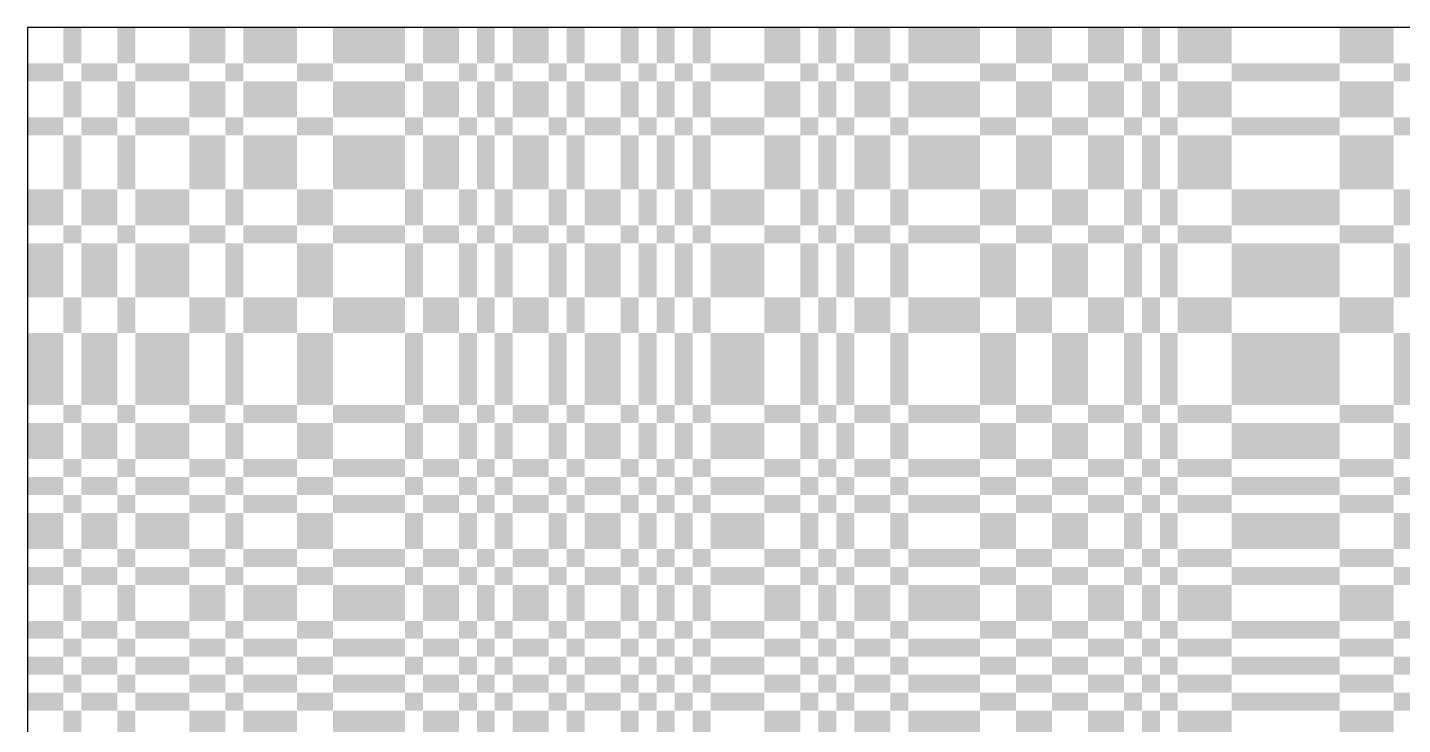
# Model space of a CAD drawing. Extents: x 0 to 200, y 0 to 200.
# Drawn here: x 20 to 50.6, y 164.49 to 180 of the extents above; entities that cross this region are included whole.
import ezdxf

# ---------------------------------------------------------------- set-up
doc = ezdxf.new("R2010")
doc.units = 0

msp = doc.modelspace()

# ---------------------------------------------------------------- linework, layer by layer
at = {"layer": 'CHROME'}
for points in [[(20.8, 179.2), (21.2, 179.2), (20.8, 180), (21.2, 180)], [(22, 179.2), (22.4, 179.2), (22, 180), (22.4, 180)], [(23.6, 179.2), (24.4, 179.2), (23.6, 180), (24.4, 180)], [(24.8, 179.2), (26, 179.2), (24.8, 180), (26, 180)], [(26.8, 179.2), (28.4, 179.2), (26.8, 180), (28.4, 180)], [(28.8, 179.2), (29.6, 179.2), (28.8, 180), (29.6, 180)], [(30, 179.2), (30.4, 179.2), (30, 180), (30.4, 180)], [(30.8, 179.2), (31.6, 179.2), (30.8, 180), (31.6, 180)], [(32, 179.2), (32.4, 179.2), (32, 180), (32.4, 180)], [(33.2, 179.2), (33.6, 179.2), (33.2, 180), (33.6, 180)], [(34, 179.2), (34.4, 179.2), (34, 180), (34.4, 180)], [(34.8, 179.2), (35.2, 179.2), (34.8, 180), (35.2, 180)], [(36.4, 179.2), (37.2, 179.2), (36.4, 180), (37.2, 180)], [(37.6, 179.2), (38, 179.2), (37.6, 180), (38, 180)], [(38.4, 179.2), (39.2, 179.2), (38.4, 180), (39.2, 180)], [(39.6, 179.2), (41.2, 179.2), (39.6, 180), (41.2, 180)], [(42, 179.2), (42.8, 179.2), (42, 180), (42.8, 180)], [(43.6, 179.2), (44.4, 179.2), (43.6, 180), (44.4, 180)], [(44.8, 179.2), (45.2, 179.2), (44.8, 180), (45.2, 180)], [(45.6, 179.2), (46.8, 179.2), (45.6, 180), (46.8, 180)], [(49.2, 179.2), (50.4, 179.2), (49.2, 180), (50.4, 180)], [(20, 178.8), (20.8, 178.8), (20, 179.2), (20.8, 179.2)], [(21.2, 178.8), (22, 178.8), (21.2, 179.2), (22, 179.2)], [(22.4, 178.8), (23.6, 178.8), (22.4, 179.2), (23.6, 179.2)], [(24.4, 178.8), (24.8, 178.8), (24.4, 179.2), (24.8, 179.2)], [(26, 178.8), (26.8, 178.8), (26, 179.2), (26.8, 179.2)], [(28.4, 178.8), (28.8, 178.8), (28.4, 179.2), (28.8, 179.2)], [(29.6, 178.8), (30, 178.8), (29.6, 179.2), (30, 179.2)], [(30.4, 178.8), (30.8, 178.8), (30.4, 179.2), (30.8, 179.2)], [(31.6, 178.8), (32, 178.8), (31.6, 179.2), (32, 179.2)], [(32.4, 178.8), (33.2, 178.8), (32.4, 179.2), (33.2, 179.2)], [(33.6, 178.8), (34, 178.8), (33.6, 179.2), (34, 179.2)], [(34.4, 178.8), (34.8, 178.8), (34.4, 179.2), (34.8, 179.2)], [(35.2, 178.8), (36.4, 178.8), (35.2, 179.2), (36.4, 179.2)], [(37.2, 178.8), (37.6, 178.8), (37.2, 179.2), (37.6, 179.2)], [(38, 178.8), (38.4, 178.8), (38, 179.2), (38.4, 179.2)], [(39.2, 178.8), (39.6, 178.8), (39.2, 179.2), (39.6, 179.2)], [(41.2, 178.8), (42, 178.8), (41.2, 179.2), (42, 179.2)], [(42.8, 178.8), (43.6, 178.8), (42.8, 179.2), (43.6, 179.2)], [(44.4, 178.8), (44.8, 178.8), (44.4, 179.2), (44.8, 179.2)], [(45.2, 178.8), (45.6, 178.8), (45.2, 179.2), (45.6, 179.2)], [(46.8, 178.8), (49.2, 178.8), (46.8, 179.2), (49.2, 179.2)], [(50.4, 178.8), (50.8, 178.8), (50.4, 179.2), (50.8, 179.2)], [(20.8, 178), (21.2, 178), (20.8, 178.8), (21.2, 178.8)], [(22, 178), (22.4, 178), (22, 178.8), (22.4, 178.8)], [(23.6, 178), (24.4, 178), (23.6, 178.8), (24.4, 178.8)], [(24.8, 178), (26, 178), (24.8, 178.8), (26, 178.8)], [(26.8, 178), (28.4, 178), (26.8, 178.8), (28.4, 178.8)], [(28.8, 178), (29.6, 178), (28.8, 178.8), (29.6, 178.8)], [(30, 178), (30.4, 178), (30, 178.8), (30.4, 178.8)], [(30.8, 178), (31.6, 178), (30.8, 178.8), (31.6, 178.8)], [(32, 178), (32.4, 178), (32, 178.8), (32.4, 178.8)], [(33.2, 178), (33.6, 178), (33.2, 178.8), (33.6, 178.8)], [(34, 178), (34.4, 178), (34, 178.8), (34.4, 178.8)], [(34.8, 178), (35.2, 178), (34.8, 178.8), (35.2, 178.8)], [(36.4, 178), (37.2, 178), (36.4, 178.8), (37.2, 178.8)], [(37.6, 178), (38, 178), (37.6, 178.8), (38, 178.8)], [(38.4, 178), (39.2, 178), (38.4, 178.8), (39.2, 178.8)], [(39.6, 178), (41.2, 178), (39.6, 178.8), (41.2, 178.8)], [(42, 178), (42.8, 178), (42, 178.8), (42.8, 178.8)], [(43.6, 178), (44.4, 178), (43.6, 178.8), (44.4, 178.8)], [(44.8, 178), (45.2, 178), (44.8, 178.8), (45.2, 178.8)], [(45.6, 178), (46.8, 178), (45.6, 178.8), (46.8, 178.8)], [(49.2, 178), (50.4, 178), (49.2, 178.8), (50.4, 178.8)], [(20, 177.6), (20.8, 177.6), (20, 178), (20.8, 178)], [(21.2, 177.6), (22, 177.6), (21.2, 178), (22, 178)], [(22.4, 177.6), (23.6, 177.6), (22.4, 178), (23.6, 178)], [(24.4, 177.6), (24.8, 177.6), (24.4, 178), (24.8, 178)], [(26, 177.6), (26.8, 177.6), (26, 178), (26.8, 178)], [(28.4, 177.6), (28.8, 177.6), (28.4, 178), (28.8, 178)], [(29.6, 177.6), (30, 177.6), (29.6, 178), (30, 178)], [(30.4, 177.6), (30.8, 177.6), (30.4, 178), (30.8, 178)], [(31.6, 177.6), (32, 177.6), (31.6, 178), (32, 178)], [(32.4, 177.6), (33.2, 177.6), (32.4, 178), (33.2, 178)], [(33.6, 177.6), (34, 177.6), (33.6, 178), (34, 178)], [(34.4, 177.6), (34.8, 177.6), (34.4, 178), (34.8, 178)], [(35.2, 177.6), (36.4, 177.6), (35.2, 178), (36.4, 178)], [(37.2, 177.6), (37.6, 177.6), (37.2, 178), (37.6, 178)], [(38, 177.6), (38.4, 177.6), (38, 178), (38.4, 178)], [(39.2, 177.6), (39.6, 177.6), (39.2, 178), (39.6, 178)], [(41.2, 177.6), (42, 177.6), (41.2, 178), (42, 178)], [(42.8, 177.6), (43.6, 177.6), (42.8, 178), (43.6, 178)], [(44.4, 177.6), (44.8, 177.6), (44.4, 178), (44.8, 178)], [(45.2, 177.6), (45.6, 177.6), (45.2, 178), (45.6, 178)], [(46.8, 177.6), (49.2, 177.6), (46.8, 178), (49.2, 178)], [(50.4, 177.6), (50.8, 177.6), (50.4, 178), (50.8, 178)], [(20.8, 176.4), (21.2, 176.4), (20.8, 177.6), (21.2, 177.6)], [(22, 176.4), (22.4, 176.4), (22, 177.6), (22.4, 177.6)], [(23.6, 176.4), (24.4, 176.4), (23.6, 177.6), (24.4, 177.6)], [(24.8, 176.4), (26, 176.4), (24.8, 177.6), (26, 177.6)], [(26.8, 176.4), (28.4, 176.4), (26.8, 177.6), (28.4, 177.6)], [(28.8, 176.4), (29.6, 176.4), (28.8, 177.6), (29.6, 177.6)], [(30, 176.4), (30.4, 176.4), (30, 177.6), (30.4, 177.6)], [(30.8, 176.4), (31.6, 176.4), (30.8, 177.6), (31.6, 177.6)], [(32, 176.4), (32.4, 176.4), (32, 177.6), (32.4, 177.6)], [(33.2, 176.4), (33.6, 176.4), (33.2, 177.6), (33.6, 177.6)], [(34, 176.4), (34.4, 176.4), (34, 177.6), (34.4, 177.6)], [(34.8, 176.4), (35.2, 176.4), (34.8, 177.6), (35.2, 177.6)], [(36.4, 176.4), (37.2, 176.4), (36.4, 177.6), (37.2, 177.6)], [(37.6, 176.4), (38, 176.4), (37.6, 177.6), (38, 177.6)], [(38.4, 176.4), (39.2, 176.4), (38.4, 177.6), (39.2, 177.6)], [(39.6, 176.4), (41.2, 176.4), (39.6, 177.6), (41.2, 177.6)], [(42, 176.4), (42.8, 176.4), (42, 177.6), (42.8, 177.6)], [(43.6, 176.4), (44.4, 176.4), (43.6, 177.6), (44.4, 177.6)], [(44.8, 176.4), (45.2, 176.4), (44.8, 177.6), (45.2, 177.6)], [(45.6, 176.4), (46.8, 176.4), (45.6, 177.6), (46.8, 177.6)], [(49.2, 176.4), (50.4, 176.4), (49.2, 177.6), (50.4, 177.6)], [(20, 175.6), (20.8, 175.6), (20, 176.4), (20.8, 176.4)], [(21.2, 175.6), (22, 175.6), (21.2, 176.4), (22, 176.4)], [(22.4, 175.6), (23.6, 175.6), (22.4, 176.4), (23.6, 176.4)], [(24.4, 175.6), (24.8, 175.6), (24.4, 176.4), (24.8, 176.4)], [(26, 175.6), (26.8, 175.6), (26, 176.4), (26.8, 176.4)], [(28.4, 175.6), (28.8, 175.6), (28.4, 176.4), (28.8, 176.4)], [(29.6, 175.6), (30, 175.6), (29.6, 176.4), (30, 176.4)], [(30.4, 175.6), (30.8, 175.6), (30.4, 176.4), (30.8, 176.4)], [(31.6, 175.6), (32, 175.6), (31.6, 176.4), (32, 176.4)], [(32.4, 175.6), (33.2, 175.6), (32.4, 176.4), (33.2, 176.4)], [(33.6, 175.6), (34, 175.6), (33.6, 176.4), (34, 176.4)], [(34.4, 175.6), (34.8, 175.6), (34.4, 176.4), (34.8, 176.4)], [(35.2, 175.6), (36.4, 175.6), (35.2, 176.4), (36.4, 176.4)], [(37.2, 175.6), (37.6, 175.6), (37.2, 176.4), (37.6, 176.4)], [(38, 175.6), (38.4, 175.6), (38, 176.4), (38.4, 176.4)], [(39.2, 175.6), (39.6, 175.6), (39.2, 176.4), (39.6, 176.4)], [(41.2, 175.6), (42, 175.6), (41.2, 176.4), (42, 176.4)], [(42.8, 175.6), (43.6, 175.6), (42.8, 176.4), (43.6, 176.4)], [(44.4, 175.6), (44.8, 175.6), (44.4, 176.4), (44.8, 176.4)], [(45.2, 175.6), (45.6, 175.6), (45.2, 176.4), (45.6, 176.4)], [(46.8, 175.6), (49.2, 175.6), (46.8, 176.4), (49.2, 176.4)], [(50.4, 175.6), (50.8, 175.6), (50.4, 176.4), (50.8, 176.4)], [(20.8, 175.2), (21.2, 175.2), (20.8, 175.6), (21.2, 175.6)], [(22, 175.2), (22.4, 175.2), (22, 175.6), (22.4, 175.6)], [(23.6, 175.2), (24.4, 175.2), (23.6, 175.6), (24.4, 175.6)], [(24.8, 175.2), (26, 175.2), (24.8, 175.6), (26, 175.6)], [(26.8, 175.2), (28.4, 175.2), (26.8, 175.6), (28.4, 175.6)], [(28.8, 175.2), (29.6, 175.2), (28.8, 175.6), (29.6, 175.6)], [(30, 175.2), (30.4, 175.2), (30, 175.6), (30.4, 175.6)], [(30.8, 175.2), (31.6, 175.2), (30.8, 175.6), (31.6, 175.6)], [(32, 175.2), (32.4, 175.2), (32, 175.6), (32.4, 175.6)], [(33.2, 175.2), (33.6, 175.2), (33.2, 175.6), (33.6, 175.6)], [(34, 175.2), (34.4, 175.2), (34, 175.6), (34.4, 175.6)], [(34.8, 175.2), (35.2, 175.2), (34.8, 175.6), (35.2, 175.6)], [(36.4, 175.2), (37.2, 175.2), (36.4, 175.6), (37.2, 175.6)], [(37.6, 175.2), (38, 175.2), (37.6, 175.6), (38, 175.6)], [(38.4, 175.2), (39.2, 175.2), (38.4, 175.6), (39.2, 175.6)], [(39.6, 175.2), (41.2, 175.2), (39.6, 175.6), (41.2, 175.6)], [(42, 175.2), (42.8, 175.2), (42, 175.6), (42.8, 175.6)], [(43.6, 175.2), (44.4, 175.2), (43.6, 175.6), (44.4, 175.6)], [(44.8, 175.2), (45.2, 175.2), (44.8, 175.6), (45.2, 175.6)], [(45.6, 175.2), (46.8, 175.2), (45.6, 175.6), (46.8, 175.6)], [(49.2, 175.2), (50.4, 175.2), (49.2, 175.6), (50.4, 175.6)], [(20, 174), (20.8, 174), (20, 175.2), (20.8, 175.2)], [(21.2, 174), (22, 174), (21.2, 175.2), (22, 175.2)], [(22.4, 174), (23.6, 174), (22.4, 175.2), (23.6, 175.2)], [(24.4, 174), (24.8, 174), (24.4, 175.2), (24.8, 175.2)], [(26, 174), (26.8, 174), (26, 175.2), (26.8, 175.2)], [(28.4, 174), (28.8, 174), (28.4, 175.2), (28.8, 175.2)], [(29.6, 174), (30, 174), (29.6, 175.2), (30, 175.2)], [(30.4, 174), (30.8, 174), (30.4, 175.2), (30.8, 175.2)], [(31.6, 174), (32, 174), (31.6, 175.2), (32, 175.2)], [(32.4, 174), (33.2, 174), (32.4, 175.2), (33.2, 175.2)], [(33.6, 174), (34, 174), (33.6, 175.2), (34, 175.2)], [(34.4, 174), (34.8, 174), (34.4, 175.2), (34.8, 175.2)], [(35.2, 174), (36.4, 174), (35.2, 175.2), (36.4, 175.2)], [(37.2, 174), (37.6, 174), (37.2, 175.2), (37.6, 175.2)], [(38, 174), (38.4, 174), (38, 175.2), (38.4, 175.2)], [(39.2, 174), (39.6, 174), (39.2, 175.2), (39.6, 175.2)], [(41.2, 174), (42, 174), (41.2, 175.2), (42, 175.2)], [(42.8, 174), (43.6, 174), (42.8, 175.2), (43.6, 175.2)], [(44.4, 174), (44.8, 174), (44.4, 175.2), (44.8, 175.2)], [(45.2, 174), (45.6, 174), (45.2, 175.2), (45.6, 175.2)], [(46.8, 174), (49.2, 174), (46.8, 175.2), (49.2, 175.2)], [(50.4, 174), (50.8, 174), (50.4, 175.2), (50.8, 175.2)], [(20.8, 173.2), (21.2, 173.2), (20.8, 174), (21.2, 174)], [(22, 173.2), (22.4, 173.2), (22, 174), (22.4, 174)], [(23.6, 173.2), (24.4, 173.2), (23.6, 174), (24.4, 174)], [(24.8, 173.2), (26, 173.2), (24.8, 174), (26, 174)], [(26.8, 173.2), (28.4, 173.2), (26.8, 174), (28.4, 174)], [(28.8, 173.2), (29.6, 173.2), (28.8, 174), (29.6, 174)], [(30, 173.2), (30.4, 173.2), (30, 174), (30.4, 174)], [(30.8, 173.2), (31.6, 173.2), (30.8, 174), (31.6, 174)], [(32, 173.2), (32.4, 173.2), (32, 174), (32.4, 174)], [(33.2, 173.2), (33.6, 173.2), (33.2, 174), (33.6, 174)], [(34, 173.2), (34.4, 173.2), (34, 174), (34.4, 174)], [(34.8, 173.2), (35.2, 173.2), (34.8, 174), (35.2, 174)], [(36.4, 173.2), (37.2, 173.2), (36.4, 174), (37.2, 174)], [(37.6, 173.2), (38, 173.2), (37.6, 174), (38, 174)], [(38.4, 173.2), (39.2, 173.2), (38.4, 174), (39.2, 174)], [(39.6, 173.2), (41.2, 173.2), (39.6, 174), (41.2, 174)], [(42, 173.2), (42.8, 173.2), (42, 174), (42.8, 174)], [(43.6, 173.2), (44.4, 173.2), (43.6, 174), (44.4, 174)], [(44.8, 173.2), (45.2, 173.2), (44.8, 174), (45.2, 174)], [(45.6, 173.2), (46.8, 173.2), (45.6, 174), (46.8, 174)], [(49.2, 173.2), (50.4, 173.2), (49.2, 174), (50.4, 174)], [(20, 171.6), (20.8, 171.6), (20, 173.2), (20.8, 173.2)], [(21.2, 171.6), (22, 171.6), (21.2, 173.2), (22, 173.2)], [(22.4, 171.6), (23.6, 171.6), (22.4, 173.2), (23.6, 173.2)], [(24.4, 171.6), (24.8, 171.6), (24.4, 173.2), (24.8, 173.2)], [(26, 171.6), (26.8, 171.6), (26, 173.2), (26.8, 173.2)], [(28.4, 171.6), (28.8, 171.6), (28.4, 173.2), (28.8, 173.2)], [(29.6, 171.6), (30, 171.6), (29.6, 173.2), (30, 173.2)], [(30.4, 171.6), (30.8, 171.6), (30.4, 173.2), (30.8, 173.2)], [(31.6, 171.6), (32, 171.6), (31.6, 173.2), (32, 173.2)], [(32.4, 171.6), (33.2, 171.6), (32.4, 173.2), (33.2, 173.2)], [(33.6, 171.6), (34, 171.6), (33.6, 173.2), (34, 173.2)], [(34.4, 171.6), (34.8, 171.6), (34.4, 173.2), (34.8, 173.2)], [(35.2, 171.6), (36.4, 171.6), (35.2, 173.2), (36.4, 173.2)], [(37.2, 171.6), (37.6, 171.6), (37.2, 173.2), (37.6, 173.2)], [(38, 171.6), (38.4, 171.6), (38, 173.2), (38.4, 173.2)], [(39.2, 171.6), (39.6, 171.6), (39.2, 173.2), (39.6, 173.2)], [(41.2, 171.6), (42, 171.6), (41.2, 173.2), (42, 173.2)], [(42.8, 171.6), (43.6, 171.6), (42.8, 173.2), (43.6, 173.2)], [(44.4, 171.6), (44.8, 171.6), (44.4, 173.2), (44.8, 173.2)], [(45.2, 171.6), (45.6, 171.6), (45.2, 173.2), (45.6, 173.2)], [(46.8, 171.6), (49.2, 171.6), (46.8, 173.2), (49.2, 173.2)], [(50.4, 171.6), (50.8, 171.6), (50.4, 173.2), (50.8, 173.2)], [(20.8, 171.2), (21.2, 171.2), (20.8, 171.6), (21.2, 171.6)], [(22, 171.2), (22.4, 171.2), (22, 171.6), (22.4, 171.6)], [(23.6, 171.2), (24.4, 171.2), (23.6, 171.6), (24.4, 171.6)], [(24.8, 171.2), (26, 171.2), (24.8, 171.6), (26, 171.6)], [(26.8, 171.2), (28.4, 171.2), (26.8, 171.6), (28.4, 171.6)], [(28.8, 171.2), (29.6, 171.2), (28.8, 171.6), (29.6, 171.6)], [(30, 171.2), (30.4, 171.2), (30, 171.6), (30.4, 171.6)], [(30.8, 171.2), (31.6, 171.2), (30.8, 171.6), (31.6, 171.6)], [(32, 171.2), (32.4, 171.2), (32, 171.6), (32.4, 171.6)], [(33.2, 171.2), (33.6, 171.2), (33.2, 171.6), (33.6, 171.6)], [(34, 171.2), (34.4, 171.2), (34, 171.6), (34.4, 171.6)], [(34.8, 171.2), (35.2, 171.2), (34.8, 171.6), (35.2, 171.6)], [(36.4, 171.2), (37.2, 171.2), (36.4, 171.6), (37.2, 171.6)], [(37.6, 171.2), (38, 171.2), (37.6, 171.6), (38, 171.6)], [(38.4, 171.2), (39.2, 171.2), (38.4, 171.6), (39.2, 171.6)], [(39.6, 171.2), (41.2, 171.2), (39.6, 171.6), (41.2, 171.6)], [(42, 171.2), (42.8, 171.2), (42, 171.6), (42.8, 171.6)], [(43.6, 171.2), (44.4, 171.2), (43.6, 171.6), (44.4, 171.6)], [(44.8, 171.2), (45.2, 171.2), (44.8, 171.6), (45.2, 171.6)], [(45.6, 171.2), (46.8, 171.2), (45.6, 171.6), (46.8, 171.6)], [(49.2, 171.2), (50.4, 171.2), (49.2, 171.6), (50.4, 171.6)], [(20, 170.4), (20.8, 170.4), (20, 171.2), (20.8, 171.2)], [(21.2, 170.4), (22, 170.4), (21.2, 171.2), (22, 171.2)], [(22.4, 170.4), (23.6, 170.4), (22.4, 171.2), (23.6, 171.2)], [(24.4, 170.4), (24.8, 170.4), (24.4, 171.2), (24.8, 171.2)], [(26, 170.4), (26.8, 170.4), (26, 171.2), (26.8, 171.2)], [(28.4, 170.4), (28.8, 170.4), (28.4, 171.2), (28.8, 171.2)], [(29.6, 170.4), (30, 170.4), (29.6, 171.2), (30, 171.2)], [(30.4, 170.4), (30.8, 170.4), (30.4, 171.2), (30.8, 171.2)], [(31.6, 170.4), (32, 170.4), (31.6, 171.2), (32, 171.2)], [(32.4, 170.4), (33.2, 170.4), (32.4, 171.2), (33.2, 171.2)], [(33.6, 170.4), (34, 170.4), (33.6, 171.2), (34, 171.2)], [(34.4, 170.4), (34.8, 170.4), (34.4, 171.2), (34.8, 171.2)], [(35.2, 170.4), (36.4, 170.4), (35.2, 171.2), (36.4, 171.2)], [(37.2, 170.4), (37.6, 170.4), (37.2, 171.2), (37.6, 171.2)], [(38, 170.4), (38.4, 170.4), (38, 171.2), (38.4, 171.2)], [(39.2, 170.4), (39.6, 170.4), (39.2, 171.2), (39.6, 171.2)], [(41.2, 170.4), (42, 170.4), (41.2, 171.2), (42, 171.2)], [(42.8, 170.4), (43.6, 170.4), (42.8, 171.2), (43.6, 171.2)], [(44.4, 170.4), (44.8, 170.4), (44.4, 171.2), (44.8, 171.2)], [(45.2, 170.4), (45.6, 170.4), (45.2, 171.2), (45.6, 171.2)], [(46.8, 170.4), (49.2, 170.4), (46.8, 171.2), (49.2, 171.2)], [(50.4, 170.4), (50.8, 170.4), (50.4, 171.2), (50.8, 171.2)], [(20.8, 170), (21.2, 170), (20.8, 170.4), (21.2, 170.4)], [(22, 170), (22.4, 170), (22, 170.4), (22.4, 170.4)], [(23.6, 170), (24.4, 170), (23.6, 170.4), (24.4, 170.4)], [(24.8, 170), (26, 170), (24.8, 170.4), (26, 170.4)], [(26.8, 170), (28.4, 170), (26.8, 170.4), (28.4, 170.4)], [(28.8, 170), (29.6, 170), (28.8, 170.4), (29.6, 170.4)], [(30, 170), (30.4, 170), (30, 170.4), (30.4, 170.4)], [(30.8, 170), (31.6, 170), (30.8, 170.4), (31.6, 170.4)], [(32, 170), (32.4, 170), (32, 170.4), (32.4, 170.4)], [(33.2, 170), (33.6, 170), (33.2, 170.4), (33.6, 170.4)], [(34, 170), (34.4, 170), (34, 170.4), (34.4, 170.4)], [(34.8, 170), (35.2, 170), (34.8, 170.4), (35.2, 170.4)], [(36.4, 170), (37.2, 170), (36.4, 170.4), (37.2, 170.4)], [(37.6, 170), (38, 170), (37.6, 170.4), (38, 170.4)], [(38.4, 170), (39.2, 170), (38.4, 170.4), (39.2, 170.4)], [(39.6, 170), (41.2, 170), (39.6, 170.4), (41.2, 170.4)], [(42, 170), (42.8, 170), (42, 170.4), (42.8, 170.4)], [(43.6, 170), (44.4, 170), (43.6, 170.4), (44.4, 170.4)], [(44.8, 170), (45.2, 170), (44.8, 170.4), (45.2, 170.4)], [(45.6, 170), (46.8, 170), (45.6, 170.4), (46.8, 170.4)], [(49.2, 170), (50.4, 170), (49.2, 170.4), (50.4, 170.4)], [(20, 169.6), (20.8, 169.6), (20, 170), (20.8, 170)], [(21.2, 169.6), (22, 169.6), (21.2, 170), (22, 170)], [(22.4, 169.6), (23.6, 169.6), (22.4, 170), (23.6, 170)], [(24.4, 169.6), (24.8, 169.6), (24.4, 170), (24.8, 170)], [(26, 169.6), (26.8, 169.6), (26, 170), (26.8, 170)], [(28.4, 169.6), (28.8, 169.6), (28.4, 170), (28.8, 170)], [(29.6, 169.6), (30, 169.6), (29.6, 170), (30, 170)], [(30.4, 169.6), (30.8, 169.6), (30.4, 170), (30.8, 170)], [(31.6, 169.6), (32, 169.6), (31.6, 170), (32, 170)], [(32.4, 169.6), (33.2, 169.6), (32.4, 170), (33.2, 170)], [(33.6, 169.6), (34, 169.6), (33.6, 170), (34, 170)], [(34.4, 169.6), (34.8, 169.6), (34.4, 170), (34.8, 170)], [(35.2, 169.6), (36.4, 169.6), (35.2, 170), (36.4, 170)], [(37.2, 169.6), (37.6, 169.6), (37.2, 170), (37.6, 170)], [(38, 169.6), (38.4, 169.6), (38, 170), (38.4, 170)], [(39.2, 169.6), (39.6, 169.6), (39.2, 170), (39.6, 170)], [(41.2, 169.6), (42, 169.6), (41.2, 170), (42, 170)], [(42.8, 169.6), (43.6, 169.6), (42.8, 170), (43.6, 170)], [(44.4, 169.6), (44.8, 169.6), (44.4, 170), (44.8, 170)], [(45.2, 169.6), (45.6, 169.6), (45.2, 170), (45.6, 170)], [(46.8, 169.6), (49.2, 169.6), (46.8, 170), (49.2, 170)], [(50.4, 169.6), (50.8, 169.6), (50.4, 170), (50.8, 170)], [(20.8, 169.2), (21.2, 169.2), (20.8, 169.6), (21.2, 169.6)], [(22, 169.2), (22.4, 169.2), (22, 169.6), (22.4, 169.6)], [(23.6, 169.2), (24.4, 169.2), (23.6, 169.6), (24.4, 169.6)], [(24.8, 169.2), (26, 169.2), (24.8, 169.6), (26, 169.6)], [(26.8, 169.2), (28.4, 169.2), (26.8, 169.6), (28.4, 169.6)], [(28.8, 169.2), (29.6, 169.2), (28.8, 169.6), (29.6, 169.6)], [(30, 169.2), (30.4, 169.2), (30, 169.6), (30.4, 169.6)], [(30.8, 169.2), (31.6, 169.2), (30.8, 169.6), (31.6, 169.6)], [(32, 169.2), (32.4, 169.2), (32, 169.6), (32.4, 169.6)], [(33.2, 169.2), (33.6, 169.2), (33.2, 169.6), (33.6, 169.6)], [(34, 169.2), (34.4, 169.2), (34, 169.6), (34.4, 169.6)], [(34.8, 169.2), (35.2, 169.2), (34.8, 169.6), (35.2, 169.6)], [(36.4, 169.2), (37.2, 169.2), (36.4, 169.6), (37.2, 169.6)], [(37.6, 169.2), (38, 169.2), (37.6, 169.6), (38, 169.6)], [(38.4, 169.2), (39.2, 169.2), (38.4, 169.6), (39.2, 169.6)], [(39.6, 169.2), (41.2, 169.2), (39.6, 169.6), (41.2, 169.6)], [(42, 169.2), (42.8, 169.2), (42, 169.6), (42.8, 169.6)], [(43.6, 169.2), (44.4, 169.2), (43.6, 169.6), (44.4, 169.6)], [(44.8, 169.2), (45.2, 169.2), (44.8, 169.6), (45.2, 169.6)], [(45.6, 169.2), (46.8, 169.2), (45.6, 169.6), (46.8, 169.6)], [(49.2, 169.2), (50.4, 169.2), (49.2, 169.6), (50.4, 169.6)], [(20, 168.4), (20.8, 168.4), (20, 169.2), (20.8, 169.2)], [(21.2, 168.4), (22, 168.4), (21.2, 169.2), (22, 169.2)], [(22.4, 168.4), (23.6, 168.4), (22.4, 169.2), (23.6, 169.2)], [(24.4, 168.4), (24.8, 168.4), (24.4, 169.2), (24.8, 169.2)], [(26, 168.4), (26.8, 168.4), (26, 169.2), (26.8, 169.2)], [(28.4, 168.4), (28.8, 168.4), (28.4, 169.2), (28.8, 169.2)], [(29.6, 168.4), (30, 168.4), (29.6, 169.2), (30, 169.2)], [(30.4, 168.4), (30.8, 168.4), (30.4, 169.2), (30.8, 169.2)], [(31.6, 168.4), (32, 168.4), (31.6, 169.2), (32, 169.2)], [(32.4, 168.4), (33.2, 168.4), (32.4, 169.2), (33.2, 169.2)], [(33.6, 168.4), (34, 168.4), (33.6, 169.2), (34, 169.2)], [(34.4, 168.4), (34.8, 168.4), (34.4, 169.2), (34.8, 169.2)], [(35.2, 168.4), (36.4, 168.4), (35.2, 169.2), (36.4, 169.2)], [(37.2, 168.4), (37.6, 168.4), (37.2, 169.2), (37.6, 169.2)], [(38, 168.4), (38.4, 168.4), (38, 169.2), (38.4, 169.2)], [(39.2, 168.4), (39.6, 168.4), (39.2, 169.2), (39.6, 169.2)], [(41.2, 168.4), (42, 168.4), (41.2, 169.2), (42, 169.2)], [(42.8, 168.4), (43.6, 168.4), (42.8, 169.2), (43.6, 169.2)], [(44.4, 168.4), (44.8, 168.4), (44.4, 169.2), (44.8, 169.2)], [(45.2, 168.4), (45.6, 168.4), (45.2, 169.2), (45.6, 169.2)], [(46.8, 168.4), (49.2, 168.4), (46.8, 169.2), (49.2, 169.2)], [(50.4, 168.4), (50.8, 168.4), (50.4, 169.2), (50.8, 169.2)], [(20.8, 168), (21.2, 168), (20.8, 168.4), (21.2, 168.4)], [(22, 168), (22.4, 168), (22, 168.4), (22.4, 168.4)], [(23.6, 168), (24.4, 168), (23.6, 168.4), (24.4, 168.4)], [(24.8, 168), (26, 168), (24.8, 168.4), (26, 168.4)], [(26.8, 168), (28.4, 168), (26.8, 168.4), (28.4, 168.4)], [(28.8, 168), (29.6, 168), (28.8, 168.4), (29.6, 168.4)], [(30, 168), (30.4, 168), (30, 168.4), (30.4, 168.4)], [(30.8, 168), (31.6, 168), (30.8, 168.4), (31.6, 168.4)], [(32, 168), (32.4, 168), (32, 168.4), (32.4, 168.4)], [(33.2, 168), (33.6, 168), (33.2, 168.4), (33.6, 168.4)], [(34, 168), (34.4, 168), (34, 168.4), (34.4, 168.4)], [(34.8, 168), (35.2, 168), (34.8, 168.4), (35.2, 168.4)], [(36.4, 168), (37.2, 168), (36.4, 168.4), (37.2, 168.4)], [(37.6, 168), (38, 168), (37.6, 168.4), (38, 168.4)], [(38.4, 168), (39.2, 168), (38.4, 168.4), (39.2, 168.4)], [(39.6, 168), (41.2, 168), (39.6, 168.4), (41.2, 168.4)], [(42, 168), (42.8, 168), (42, 168.4), (42.8, 168.4)], [(43.6, 168), (44.4, 168), (43.6, 168.4), (44.4, 168.4)], [(44.8, 168), (45.2, 168), (44.8, 168.4), (45.2, 168.4)], [(45.6, 168), (46.8, 168), (45.6, 168.4), (46.8, 168.4)], [(49.2, 168), (50.4, 168), (49.2, 168.4), (50.4, 168.4)], [(20, 167.6), (20.8, 167.6), (20, 168), (20.8, 168)], [(21.2, 167.6), (22, 167.6), (21.2, 168), (22, 168)], [(22.4, 167.6), (23.6, 167.6), (22.4, 168), (23.6, 168)], [(24.4, 167.6), (24.8, 167.6), (24.4, 168), (24.8, 168)], [(26, 167.6), (26.8, 167.6), (26, 168), (26.8, 168)], [(28.4, 167.6), (28.8, 167.6), (28.4, 168), (28.8, 168)], [(29.6, 167.6), (30, 167.6), (29.6, 168), (30, 168)], [(30.4, 167.6), (30.8, 167.6), (30.4, 168), (30.8, 168)], [(31.6, 167.6), (32, 167.6), (31.6, 168), (32, 168)], [(32.4, 167.6), (33.2, 167.6), (32.4, 168), (33.2, 168)], [(33.6, 167.6), (34, 167.6), (33.6, 168), (34, 168)], [(34.4, 167.6), (34.8, 167.6), (34.4, 168), (34.8, 168)], [(35.2, 167.6), (36.4, 167.6), (35.2, 168), (36.4, 168)], [(37.2, 167.6), (37.6, 167.6), (37.2, 168), (37.6, 168)], [(38, 167.6), (38.4, 167.6), (38, 168), (38.4, 168)], [(39.2, 167.6), (39.6, 167.6), (39.2, 168), (39.6, 168)], [(41.2, 167.6), (42, 167.6), (41.2, 168), (42, 168)], [(42.8, 167.6), (43.6, 167.6), (42.8, 168), (43.6, 168)], [(44.4, 167.6), (44.8, 167.6), (44.4, 168), (44.8, 168)], [(45.2, 167.6), (45.6, 167.6), (45.2, 168), (45.6, 168)], [(46.8, 167.6), (49.2, 167.6), (46.8, 168), (49.2, 168)], [(50.4, 167.6), (50.8, 167.6), (50.4, 168), (50.8, 168)], [(20.8, 166.8), (21.2, 166.8), (20.8, 167.6), (21.2, 167.6)], [(22, 166.8), (22.4, 166.8), (22, 167.6), (22.4, 167.6)], [(23.6, 166.8), (24.4, 166.8), (23.6, 167.6), (24.4, 167.6)], [(24.8, 166.8), (26, 166.8), (24.8, 167.6), (26, 167.6)], [(26.8, 166.8), (28.4, 166.8), (26.8, 167.6), (28.4, 167.6)], [(28.8, 166.8), (29.6, 166.8), (28.8, 167.6), (29.6, 167.6)], [(30, 166.8), (30.4, 166.8), (30, 167.6), (30.4, 167.6)], [(30.8, 166.8), (31.6, 166.8), (30.8, 167.6), (31.6, 167.6)], [(32, 166.8), (32.4, 166.8), (32, 167.6), (32.4, 167.6)], [(33.2, 166.8), (33.6, 166.8), (33.2, 167.6), (33.6, 167.6)], [(34, 166.8), (34.4, 166.8), (34, 167.6), (34.4, 167.6)], [(34.8, 166.8), (35.2, 166.8), (34.8, 167.6), (35.2, 167.6)], [(36.4, 166.8), (37.2, 166.8), (36.4, 167.6), (37.2, 167.6)], [(37.6, 166.8), (38, 166.8), (37.6, 167.6), (38, 167.6)], [(38.4, 166.8), (39.2, 166.8), (38.4, 167.6), (39.2, 167.6)], [(39.6, 166.8), (41.2, 166.8), (39.6, 167.6), (41.2, 167.6)], [(42, 166.8), (42.8, 166.8), (42, 167.6), (42.8, 167.6)], [(43.6, 166.8), (44.4, 166.8), (43.6, 167.6), (44.4, 167.6)], [(44.8, 166.8), (45.2, 166.8), (44.8, 167.6), (45.2, 167.6)], [(45.6, 166.8), (46.8, 166.8), (45.6, 167.6), (46.8, 167.6)], [(49.2, 166.8), (50.4, 166.8), (49.2, 167.6), (50.4, 167.6)], [(20, 166.4), (20.8, 166.4), (20, 166.8), (20.8, 166.8)], [(21.2, 166.4), (22, 166.4), (21.2, 166.8), (22, 166.8)], [(22.4, 166.4), (23.6, 166.4), (22.4, 166.8), (23.6, 166.8)], [(24.4, 166.4), (24.8, 166.4), (24.4, 166.8), (24.8, 166.8)], [(26, 166.4), (26.8, 166.4), (26, 166.8), (26.8, 166.8)], [(28.4, 166.4), (28.8, 166.4), (28.4, 166.8), (28.8, 166.8)], [(29.6, 166.4), (30, 166.4), (29.6, 166.8), (30, 166.8)], [(30.4, 166.4), (30.8, 166.4), (30.4, 166.8), (30.8, 166.8)], [(31.6, 166.4), (32, 166.4), (31.6, 166.8), (32, 166.8)], [(32.4, 166.4), (33.2, 166.4), (32.4, 166.8), (33.2, 166.8)], [(33.6, 166.4), (34, 166.4), (33.6, 166.8), (34, 166.8)], [(34.4, 166.4), (34.8, 166.4), (34.4, 166.8), (34.8, 166.8)], [(35.2, 166.4), (36.4, 166.4), (35.2, 166.8), (36.4, 166.8)], [(37.2, 166.4), (37.6, 166.4), (37.2, 166.8), (37.6, 166.8)], [(38, 166.4), (38.4, 166.4), (38, 166.8), (38.4, 166.8)], [(39.2, 166.4), (39.6, 166.4), (39.2, 166.8), (39.6, 166.8)], [(41.2, 166.4), (42, 166.4), (41.2, 166.8), (42, 166.8)], [(42.8, 166.4), (43.6, 166.4), (42.8, 166.8), (43.6, 166.8)], [(44.4, 166.4), (44.8, 166.4), (44.4, 166.8), (44.8, 166.8)], [(45.2, 166.4), (45.6, 166.4), (45.2, 166.8), (45.6, 166.8)], [(46.8, 166.4), (49.2, 166.4), (46.8, 166.8), (49.2, 166.8)], [(50.4, 166.4), (50.8, 166.4), (50.4, 166.8), (50.8, 166.8)], [(20.8, 166), (21.2, 166), (20.8, 166.4), (21.2, 166.4)], [(22, 166), (22.4, 166), (22, 166.4), (22.4, 166.4)], [(23.6, 166), (24.4, 166), (23.6, 166.4), (24.4, 166.4)], [(24.8, 166), (26, 166), (24.8, 166.4), (26, 166.4)], [(26.8, 166), (28.4, 166), (26.8, 166.4), (28.4, 166.4)], [(28.8, 166), (29.6, 166), (28.8, 166.4), (29.6, 166.4)], [(30, 166), (30.4, 166), (30, 166.4), (30.4, 166.4)], [(30.8, 166), (31.6, 166), (30.8, 166.4), (31.6, 166.4)], [(32, 166), (32.4, 166), (32, 166.4), (32.4, 166.4)], [(33.2, 166), (33.6, 166), (33.2, 166.4), (33.6, 166.4)], [(34, 166), (34.4, 166), (34, 166.4), (34.4, 166.4)], [(34.8, 166), (35.2, 166), (34.8, 166.4), (35.2, 166.4)], [(36.4, 166), (37.2, 166), (36.4, 166.4), (37.2, 166.4)], [(37.6, 166), (38, 166), (37.6, 166.4), (38, 166.4)], [(38.4, 166), (39.2, 166), (38.4, 166.4), (39.2, 166.4)], [(39.6, 166), (41.2, 166), (39.6, 166.4), (41.2, 166.4)], [(42, 166), (42.8, 166), (42, 166.4), (42.8, 166.4)], [(43.6, 166), (44.4, 166), (43.6, 166.4), (44.4, 166.4)], [(44.8, 166), (45.2, 166), (44.8, 166.4), (45.2, 166.4)], [(45.6, 166), (46.8, 166), (45.6, 166.4), (46.8, 166.4)], [(49.2, 166), (50.4, 166), (49.2, 166.4), (50.4, 166.4)], [(20, 165.6), (20.8, 165.6), (20, 166), (20.8, 166)], [(21.2, 165.6), (22, 165.6), (21.2, 166), (22, 166)], [(22.4, 165.6), (23.6, 165.6), (22.4, 166), (23.6, 166)], [(24.4, 165.6), (24.8, 165.6), (24.4, 166), (24.8, 166)], [(26, 165.6), (26.8, 165.6), (26, 166), (26.8, 166)], [(28.4, 165.6), (28.8, 165.6), (28.4, 166), (28.8, 166)], [(29.6, 165.6), (30, 165.6), (29.6, 166), (30, 166)], [(30.4, 165.6), (30.8, 165.6), (30.4, 166), (30.8, 166)], [(31.6, 165.6), (32, 165.6), (31.6, 166), (32, 166)], [(32.4, 165.6), (33.2, 165.6), (32.4, 166), (33.2, 166)], [(33.6, 165.6), (34, 165.6), (33.6, 166), (34, 166)], [(34.4, 165.6), (34.8, 165.6), (34.4, 166), (34.8, 166)], [(35.2, 165.6), (36.4, 165.6), (35.2, 166), (36.4, 166)], [(37.2, 165.6), (37.6, 165.6), (37.2, 166), (37.6, 166)], [(38, 165.6), (38.4, 165.6), (38, 166), (38.4, 166)], [(39.2, 165.6), (39.6, 165.6), (39.2, 166), (39.6, 166)], [(41.2, 165.6), (42, 165.6), (41.2, 166), (42, 166)], [(42.8, 165.6), (43.6, 165.6), (42.8, 166), (43.6, 166)], [(44.4, 165.6), (44.8, 165.6), (44.4, 166), (44.8, 166)], [(45.2, 165.6), (45.6, 165.6), (45.2, 166), (45.6, 166)], [(46.8, 165.6), (49.2, 165.6), (46.8, 166), (49.2, 166)], [(50.4, 165.6), (50.8, 165.6), (50.4, 166), (50.8, 166)], [(20.8, 165.2), (21.2, 165.2), (20.8, 165.6), (21.2, 165.6)], [(22, 165.2), (22.4, 165.2), (22, 165.6), (22.4, 165.6)], [(23.6, 165.2), (24.4, 165.2), (23.6, 165.6), (24.4, 165.6)], [(24.8, 165.2), (26, 165.2), (24.8, 165.6), (26, 165.6)], [(26.8, 165.2), (28.4, 165.2), (26.8, 165.6), (28.4, 165.6)], [(28.8, 165.2), (29.6, 165.2), (28.8, 165.6), (29.6, 165.6)], [(30, 165.2), (30.4, 165.2), (30, 165.6), (30.4, 165.6)], [(30.8, 165.2), (31.6, 165.2), (30.8, 165.6), (31.6, 165.6)], [(32, 165.2), (32.4, 165.2), (32, 165.6), (32.4, 165.6)], [(33.2, 165.2), (33.6, 165.2), (33.2, 165.6), (33.6, 165.6)], [(34, 165.2), (34.4, 165.2), (34, 165.6), (34.4, 165.6)], [(34.8, 165.2), (35.2, 165.2), (34.8, 165.6), (35.2, 165.6)], [(36.4, 165.2), (37.2, 165.2), (36.4, 165.6), (37.2, 165.6)], [(37.6, 165.2), (38, 165.2), (37.6, 165.6), (38, 165.6)], [(38.4, 165.2), (39.2, 165.2), (38.4, 165.6), (39.2, 165.6)], [(39.6, 165.2), (41.2, 165.2), (39.6, 165.6), (41.2, 165.6)], [(42, 165.2), (42.8, 165.2), (42, 165.6), (42.8, 165.6)], [(43.6, 165.2), (44.4, 165.2), (43.6, 165.6), (44.4, 165.6)], [(44.8, 165.2), (45.2, 165.2), (44.8, 165.6), (45.2, 165.6)], [(45.6, 165.2), (46.8, 165.2), (45.6, 165.6), (46.8, 165.6)], [(49.2, 165.2), (50.4, 165.2), (49.2, 165.6), (50.4, 165.6)], [(20, 164.8), (20.8, 164.8), (20, 165.2), (20.8, 165.2)], [(21.2, 164.8), (22, 164.8), (21.2, 165.2), (22, 165.2)], [(22.4, 164.8), (23.6, 164.8), (22.4, 165.2), (23.6, 165.2)], [(24.4, 164.8), (24.8, 164.8), (24.4, 165.2), (24.8, 165.2)], [(26, 164.8), (26.8, 164.8), (26, 165.2), (26.8, 165.2)], [(28.4, 164.8), (28.8, 164.8), (28.4, 165.2), (28.8, 165.2)], [(29.6, 164.8), (30, 164.8), (29.6, 165.2), (30, 165.2)], [(30.4, 164.8), (30.8, 164.8), (30.4, 165.2), (30.8, 165.2)], [(31.6, 164.8), (32, 164.8), (31.6, 165.2), (32, 165.2)], [(32.4, 164.8), (33.2, 164.8), (32.4, 165.2), (33.2, 165.2)], [(33.6, 164.8), (34, 164.8), (33.6, 165.2), (34, 165.2)], [(34.4, 164.8), (34.8, 164.8), (34.4, 165.2), (34.8, 165.2)], [(35.2, 164.8), (36.4, 164.8), (35.2, 165.2), (36.4, 165.2)], [(37.2, 164.8), (37.6, 164.8), (37.2, 165.2), (37.6, 165.2)], [(38, 164.8), (38.4, 164.8), (38, 165.2), (38.4, 165.2)], [(39.2, 164.8), (39.6, 164.8), (39.2, 165.2), (39.6, 165.2)], [(41.2, 164.8), (42, 164.8), (41.2, 165.2), (42, 165.2)], [(42.8, 164.8), (43.6, 164.8), (42.8, 165.2), (43.6, 165.2)], [(44.4, 164.8), (44.8, 164.8), (44.4, 165.2), (44.8, 165.2)], [(45.2, 164.8), (45.6, 164.8), (45.2, 165.2), (45.6, 165.2)], [(46.8, 164.8), (49.2, 164.8), (46.8, 165.2), (49.2, 165.2)], [(50.4, 164.8), (50.8, 164.8), (50.4, 165.2), (50.8, 165.2)], [(20.8, 163.6), (21.2, 163.6), (20.8, 164.8), (21.2, 164.8)], [(22, 163.6), (22.4, 163.6), (22, 164.8), (22.4, 164.8)], [(23.6, 163.6), (24.4, 163.6), (23.6, 164.8), (24.4, 164.8)], [(24.8, 163.6), (26, 163.6), (24.8, 164.8), (26, 164.8)], [(26.8, 163.6), (28.4, 163.6), (26.8, 164.8), (28.4, 164.8)], [(28.8, 163.6), (29.6, 163.6), (28.8, 164.8), (29.6, 164.8)], [(30, 163.6), (30.4, 163.6), (30, 164.8), (30.4, 164.8)], [(30.8, 163.6), (31.6, 163.6), (30.8, 164.8), (31.6, 164.8)], [(32, 163.6), (32.4, 163.6), (32, 164.8), (32.4, 164.8)], [(33.2, 163.6), (33.6, 163.6), (33.2, 164.8), (33.6, 164.8)], [(34, 163.6), (34.4, 163.6), (34, 164.8), (34.4, 164.8)], [(34.8, 163.6), (35.2, 163.6), (34.8, 164.8), (35.2, 164.8)], [(36.4, 163.6), (37.2, 163.6), (36.4, 164.8), (37.2, 164.8)], [(37.6, 163.6), (38, 163.6), (37.6, 164.8), (38, 164.8)], [(38.4, 163.6), (39.2, 163.6), (38.4, 164.8), (39.2, 164.8)], [(39.6, 163.6), (41.2, 163.6), (39.6, 164.8), (41.2, 164.8)], [(42, 163.6), (42.8, 163.6), (42, 164.8), (42.8, 164.8)], [(43.6, 163.6), (44.4, 163.6), (43.6, 164.8), (44.4, 164.8)], [(44.8, 163.6), (45.2, 163.6), (44.8, 164.8), (45.2, 164.8)], [(45.6, 163.6), (46.8, 163.6), (45.6, 164.8), (46.8, 164.8)], [(49.2, 163.6), (50.4, 163.6), (49.2, 164.8), (50.4, 164.8)]]:
    msp.add_solid(points, dxfattribs=at)
at = {"layer": 'OUTLINE'}
for p, q in [((180, 180), (20, 180)), ((20, 180), (20, 20))]:
    msp.add_line(p, q, dxfattribs=at)

doc.saveas('drawing.dxf')
